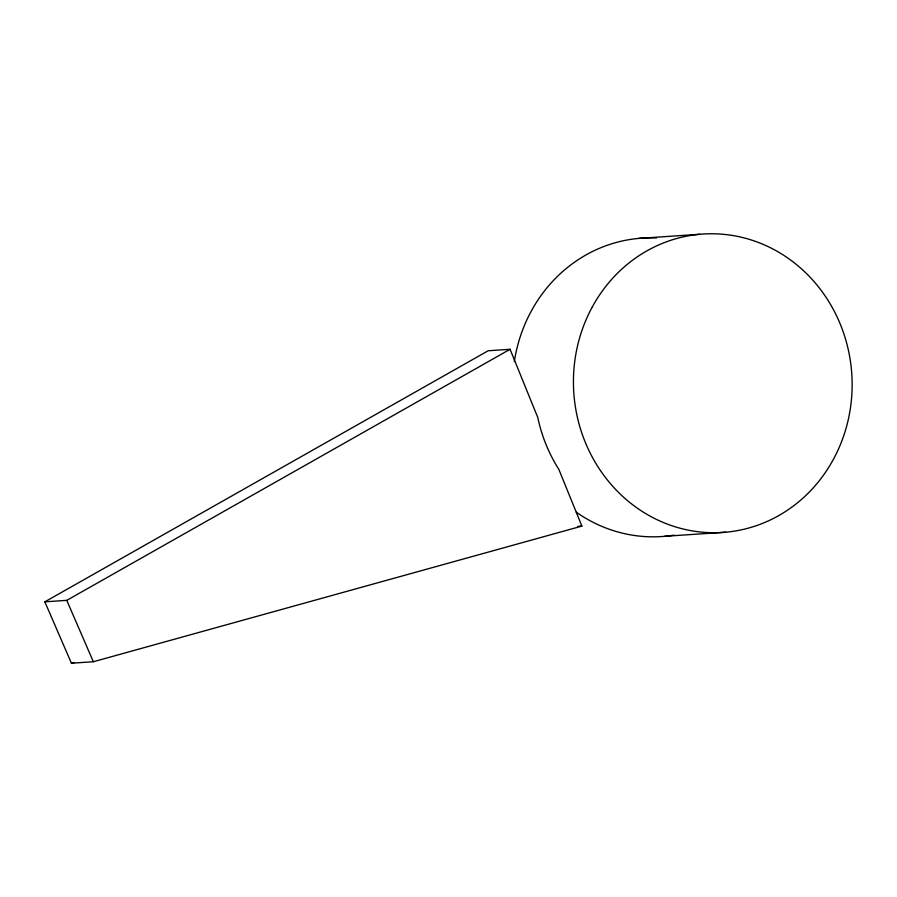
<?xml version="1.0" encoding="UTF-8"?>
<svg xmlns="http://www.w3.org/2000/svg" width="897" height="897" viewBox="0 0 897 897"><rect width="100%" height="100%" fill="white"/><g stroke="black" fill="none" stroke-linecap="round" stroke-linejoin="round"><path stroke-width="1.35" d="M44.85 601.831L488.159 350.772L510.079 349.292L537.785 417.52A149.519 139.304 86.2 0 0 558.831 469.344L581.884 526.102L93.344 661.739L71.424 663.219L44.85 601.831L66.77 600.362L510.079 349.292M71.424 663.219L74.115 662.468M639.012 238.378L699.985 234.274M577.769 526.382L581.884 526.102M664.61 536.316L725.595 532.213M66.77 600.362L93.344 661.739M674.006 535.139A149.519 139.304 86.2 0 1 576.334 512.232M514.306 361.637A149.519 139.304 86.2 0 1 656.436 238.008M592.368 306.808A149.519 139.304 86.2 0 0 712.274 532.717A149.519 139.304 86.2 0 0 833.739 310.227A149.519 139.304 86.2 0 0 592.368 306.808"/></g></svg>
